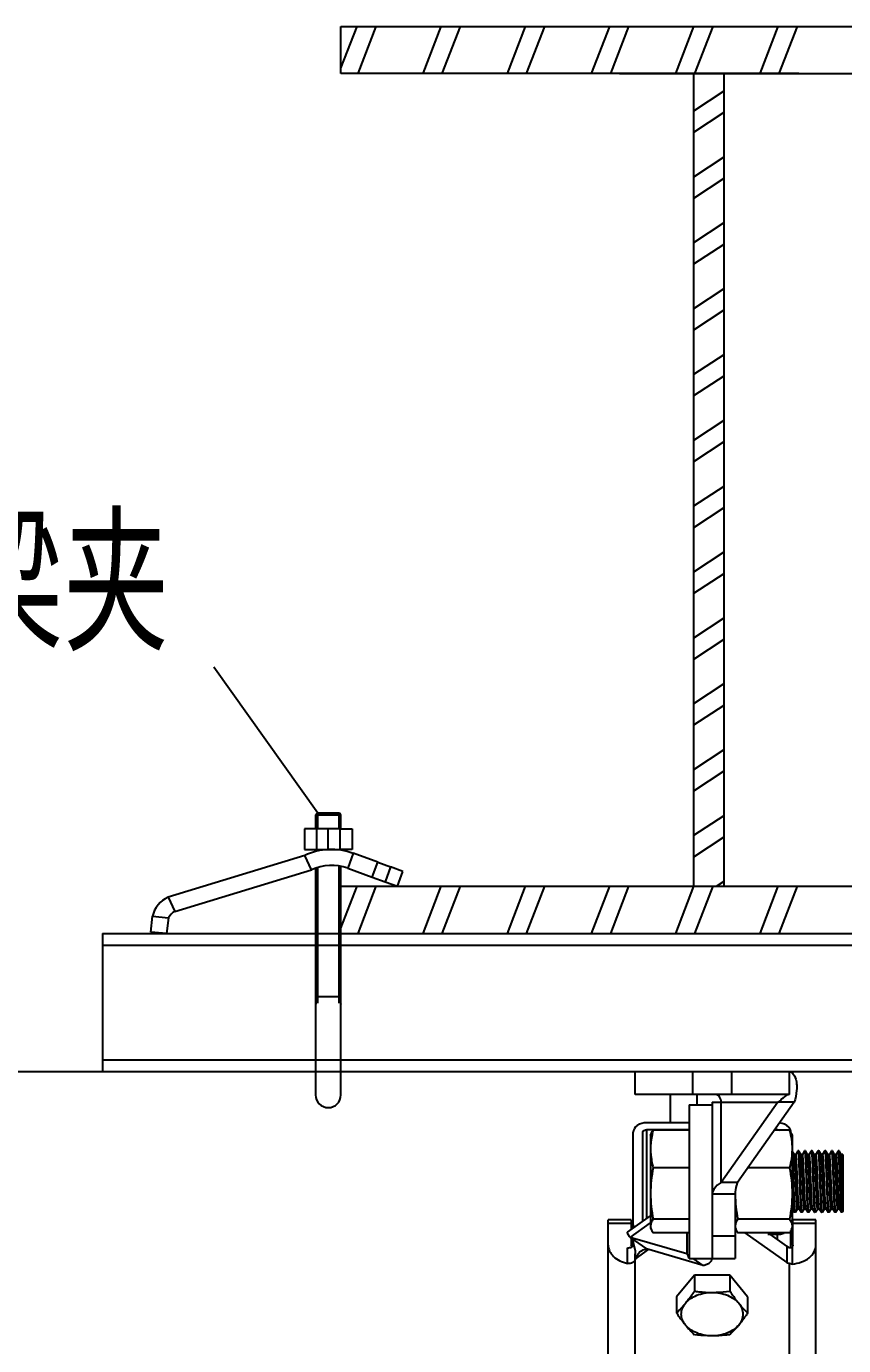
# Model space of a CAD drawing. Extents: x 27938 to 1042331, y -235042 to 1535213.
# Drawn here: x 724962 to 727429, y 732580 to 736566 of the extents above; entities that cross this region are included whole.
import ezdxf

# ---------------------------------------------------------------- set-up
doc = ezdxf.new("R2010")
doc.units = 0
doc.header["$LTSCALE"] = 1000
doc.header["$MEASUREMENT"] = 0
for name, color, linetype in [('bz', 2, 'Continuous'), ('W_DIM', 4, 'Continuous'), ('walraven', 7, 'Continuous')]:
    doc.layers.add(name, color=color, linetype=linetype)
doc.styles.get("Standard").update_dxf_attribs({"font": 'gbenor.shx', "bigfont": 'gbcbig.shx'})
doc.styles.add('wwp100', font='txt.shx', dxfattribs={"width": 0.7, "height": 400, "bigfont": 'hztxt.shx'})
doc.dimstyles.get("Standard").update_dxf_attribs({"dimtxt": 0.18, "dimasz": 0.18, "dimexe": 0.18, "dimexo": 0.0625, "dimgap": 0.09, "dimtad": 0, "dimtih": 1, "dimtoh": 1, "dimdec": 4, "dimzin": 0, "dimdsep": 46, "dimtxsty": 'Standard', "dimcen": 0.09, "dimadec": 0, "dimazin": 0, "dimtfac": 1, "dimtdec": 4, "dimtofl": 0, "dimtmove": 0, "dimatfit": 3, "dimfxl": 1, "dimtolj": 1, "dimtzin": 0, "dimarcsym": 0})

msp = doc.modelspace()

# ---------------------------------------------------------------- linework, layer by layer
for p, q in [((725911.6, 736439.6), (725960.4, 736566.3)), ((725911.6, 736566.3), (728134.7, 736566.3)), ((725911.6, 736423.8), (725911.6, 736566.3)), ((725963.5, 736423.8), (726018.3, 736566.3)), ((726159.9, 736423.8), (726214.7, 736566.3)), ((726217.8, 736423.8), (726272.6, 736566.3)), ((726414.2, 736423.8), (726469, 736566.3)), ((726472.1, 736423.8), (726526.9, 736566.3)), ((726668.5, 736423.8), (726723.3, 736566.3)), ((726726.4, 736423.8), (726781.2, 736566.3)), ((726922.8, 736423.8), (726977.6, 736566.3)), ((726980.7, 736423.8), (727035.5, 736566.3)), ((727177.1, 736423.8), (727231.9, 736566.3)), ((727235, 736423.8), (727289.8, 736566.3)), ((726977.6, 733967.9), (726977.6, 736423.8)), ((727068.8, 733967.9), (727068.8, 736423.8)), ((726977.6, 736311.2), (727068.8, 736371.3)), ((726977.6, 736246.6), (727068.8, 736306.7)), ((726977.6, 736112.1), (727068.8, 736172.3)), ((726977.6, 736047.5), (727068.8, 736107.7)), ((726977.6, 735913.1), (727068.8, 735973.3)), ((726977.6, 735848.5), (727068.8, 735908.7)), ((726977.6, 735714.1), (727068.8, 735774.3)), ((726977.6, 735649.5), (727068.8, 735709.6)), ((726977.6, 735515.1), (727068.8, 735575.2)), ((726977.6, 735450.5), (727068.8, 735510.6)), ((726977.6, 735316), (727068.8, 735376.2)), ((726977.6, 735251.4), (727068.8, 735311.6)), ((726977.6, 735117), (727068.8, 735177.2)), ((726977.6, 735052.4), (727068.8, 735112.6)), ((726977.6, 734918), (727068.8, 734978.2)), ((726977.6, 734853.4), (727068.8, 734913.5)), ((726977.6, 734719), (727068.8, 734779.1)), ((726977.6, 734654.4), (727068.8, 734714.5)), ((726977.6, 734519.9), (727068.8, 734580.1)), ((726977.6, 734455.3), (727068.8, 734515.5)), ((726977.6, 734320.9), (727068.8, 734381.1)), ((726977.6, 734256.3), (727068.8, 734316.5)), ((726977.6, 734121.9), (727068.8, 734182.1)), ((726977.6, 734057.3), (727068.8, 734117.5)), ((725911.6, 733967.9), (728134.7, 733967.9)), ((725911.6, 733841.2), (725960.4, 733967.9)), ((725963.5, 733825.4), (726018.3, 733967.9)), ((726159.9, 733825.4), (726214.7, 733967.9)), ((726217.8, 733825.4), (726272.6, 733967.9)), ((726414.2, 733825.4), (726469, 733967.9)), ((726472.1, 733825.4), (726526.9, 733967.9)), ((726668.5, 733825.4), (726723.3, 733967.9)), ((726726.4, 733825.4), (726781.2, 733967.9)), ((726922.8, 733825.4), (726977.6, 733967.9)), ((726980.7, 733825.4), (727035.5, 733967.9)), ((727045.8, 733967.9), (727068.8, 733983)), ((727177.1, 733825.4), (727231.9, 733967.9)), ((727235, 733825.4), (727289.8, 733967.9))]:
    msp.add_line(p, q)
at = {"linetype": 'Continuous'}
for p, q in [((725191.4, 733825.4), (728873.3, 733825.4)), ((725191.4, 733789.7), (728873.3, 733789.7)), ((725191.4, 733443.6), (728873.3, 733443.6)), ((725191.4, 733407.9), (728873.3, 733407.9)), ((726800.1, 733338.3), (726800.1, 733407.9)), ((726800.1, 733407.9), (727264.7, 733407.9)), ((726974.3, 733338.3), (726974.3, 733407.9)), ((727090.5, 733407.9), (727090.5, 733338.3)), ((727264.7, 733407.9), (727264.7, 733338.3)), ((727264.7, 733338.3), (726800.1, 733338.3)), ((726906.2, 733338.3), (726906.2, 733253.1)), ((726986.7, 733338.3), (726986.7, 733307.8)), ((726962.7, 733307.8), (726962.7, 732843.2)), ((726962.7, 733307.8), (727032.4, 733307.8)), ((727032.4, 733315), (727032.4, 732843.2)), ((727032.4, 733315), (727230.7, 733315)), ((727230.7, 733315), (727059.6, 733073)), ((727059.6, 733073), (727059.6, 733315)), ((727280, 733315), (727108.9, 733073)), ((727280, 733315), (727230.7, 733315)), ((726962.7, 733253.1), (726834.9, 733253.1)), ((726794.2, 732934.5), (726794.2, 733224.4)), ((726823.3, 732955), (726823.3, 733224.4)), ((726834.9, 732963.2), (726834.9, 733232.6)), ((726834.9, 733232.6), (726962.7, 733232.6)), ((726846.5, 733214.9), (726848.4, 733220)), ((726846.5, 733214.9), (726846.5, 732936.1)), ((726962.7, 733231), (726854.4, 733231)), ((727266.1, 733231), (727220.6, 733231)), ((727221.7, 733232.6), (727229.8, 733232.6)), ((727229.8, 733231), (727229.8, 733232.6)), ((727272.1, 733220), (727274, 733214.9)), ((727274, 733214.9), (727274, 732936.1)), ((727279.9, 733157.4), (727274, 733167.8)), ((727291.1, 733168.3), (727284.8, 733157.5)), ((727291.1, 733168.3), (727291.3, 733168.5)), ((727293.8, 733168.5), (727291.3, 733168.5)), ((727294, 733168.3), (727293.8, 733168.5)), ((727300.3, 733157.4), (727294, 733168.3)), ((727311.4, 733168.3), (727305.2, 733157.5)), ((727311.4, 733168.3), (727311.6, 733168.5)), ((727314.1, 733168.5), (727311.6, 733168.5)), ((727314.3, 733168.3), (727314.1, 733168.5)), ((727320.6, 733157.4), (727314.3, 733168.3)), ((727331.7, 733168.3), (727325.5, 733157.5)), ((727331.7, 733168.3), (727331.9, 733168.5)), ((727334.5, 733168.5), (727331.9, 733168.5)), ((727334.7, 733168.3), (727334.5, 733168.5)), ((727340.9, 733157.4), (727334.7, 733168.3)), ((727352.1, 733168.3), (727345.8, 733157.5)), ((727352.1, 733168.3), (727352.3, 733168.5)), ((727354.8, 733168.5), (727352.3, 733168.5)), ((727355, 733168.3), (727354.8, 733168.5)), ((727361.3, 733157.4), (727355, 733168.3)), ((727372.4, 733168.3), (727366.1, 733157.5)), ((727372.4, 733168.3), (727372.6, 733168.5)), ((727375.1, 733168.5), (727372.6, 733168.5)), ((727375.3, 733168.3), (727375.1, 733168.5)), ((727381.6, 733157.4), (727375.3, 733168.3)), ((727392.7, 733168.3), (727386.5, 733157.5)), ((727392.7, 733168.3), (727392.9, 733168.5)), ((727395.5, 733168.5), (727392.9, 733168.5)), ((727395.7, 733168.3), (727395.5, 733168.5)), ((727401.9, 733157.4), (727395.7, 733168.3)), ((727413.1, 733168.3), (727406.8, 733157.5)), ((727413.3, 733168.5), (727413.1, 733168.3)), ((727415.8, 733168.5), (727413.3, 733168.5)), ((727415.8, 733168.5), (727416, 733168.3)), ((727422.2, 733157.4), (727416, 733168.3)), ((727416, 733168.3), (727416.1, 733168.1)), ((727280.1, 733157.2), (727279.9, 733157.4)), ((727284.9, 733157.4), (727279.9, 733157.4)), ((727280.2, 733156.9), (727280.1, 733157.2)), ((727300.4, 733157.2), (727300.3, 733157.4)), ((727305.2, 733157.4), (727300.3, 733157.4)), ((727320.7, 733157.2), (727320.6, 733157.4)), ((727325.6, 733157.4), (727320.6, 733157.4)), ((727341, 733157.2), (727340.9, 733157.4)), ((727345.9, 733157.4), (727340.9, 733157.4)), ((727341.1, 733157), (727341, 733157.2)), ((727361.4, 733157.2), (727361.3, 733157.4)), ((727366.2, 733157.4), (727361.3, 733157.4)), ((727381.7, 733157.2), (727381.6, 733157.4)), ((727386.6, 733157.4), (727381.6, 733157.4)), ((727402, 733157.2), (727401.9, 733157.4)), ((727406.9, 733157.4), (727401.9, 733157.4)), ((727422.4, 733157.2), (727422.2, 733157.4)), ((727427.2, 733157.4), (727422.2, 733157.4)), ((727427.3, 733157.8), (727427.1, 733157.5)), ((727427.3, 733157.4), (727427.2, 733157.4)), ((727427.3, 733157.8), (727427.3, 732984.8)), ((726962.7, 733117.2), (726854.4, 733117.2)), ((727266.1, 733117.2), (727140.1, 733117.2)), ((727108.9, 733073), (727059.6, 733073)), ((727102.1, 733037.4), (727032.4, 733037.4)), ((727102.1, 733037.4), (727102.1, 732843.2)), ((726777.1, 732922.4), (726846.5, 732971.5)), ((727274, 732993.6), (727274.6, 732993.6)), ((727274.5, 732993.8), (727274.6, 732993.6)), ((727274.6, 732993.6), (727280.9, 732982.8)), ((727280.9, 732982.8), (727281.1, 732982.6)), ((727283.7, 732982.6), (727281.1, 732982.6)), ((727283.9, 732982.8), (727283.7, 732982.6)), ((727283.9, 732982.8), (727290.1, 732993.6)), ((727290, 732993.6), (727295, 732993.6)), ((727294.9, 732993.8), (727294.8, 732994)), ((727294.9, 732993.8), (727295, 732993.6)), ((727295, 732993.6), (727301.3, 732982.8)), ((727301.3, 732982.8), (727301.5, 732982.6)), ((727304, 732982.6), (727301.5, 732982.6)), ((727304.2, 732982.8), (727304, 732982.6)), ((727304.2, 732982.8), (727310.4, 732993.6)), ((727310.3, 732993.6), (727315.3, 732993.6)), ((727315.2, 732993.8), (727315.3, 732993.6)), ((727315.3, 732993.6), (727321.6, 732982.8)), ((727321.6, 732982.8), (727321.8, 732982.6)), ((727324.3, 732982.6), (727321.8, 732982.6)), ((727324.5, 732982.8), (727324.3, 732982.6)), ((727324.5, 732982.8), (727330.7, 732993.6)), ((727330.7, 732993.6), (727335.6, 732993.6)), ((727335.5, 732993.8), (727335.6, 732993.6)), ((727335.6, 732993.6), (727341.9, 732982.8)), ((727341.9, 732982.8), (727342.1, 732982.6)), ((727344.6, 732982.6), (727342.1, 732982.6)), ((727344.8, 732982.8), (727344.6, 732982.6)), ((727344.8, 732982.8), (727351.1, 732993.6)), ((727351, 732993.6), (727356, 732993.6)), ((727355.8, 732993.8), (727356, 732993.6)), ((727356, 732993.6), (727362.2, 732982.8)), ((727362.2, 732982.8), (727362.4, 732982.6)), ((727365, 732982.6), (727362.4, 732982.6)), ((727365.2, 732982.8), (727365, 732982.6)), ((727365.2, 732982.8), (727371.4, 732993.6)), ((727371.3, 732993.6), (727376.3, 732993.6)), ((727376.2, 732993.8), (727376.3, 732993.6)), ((727376.3, 732993.6), (727382.6, 732982.8)), ((727382.6, 732982.8), (727382.8, 732982.6)), ((727385.3, 732982.6), (727382.8, 732982.6)), ((727385.5, 732982.8), (727385.3, 732982.6)), ((727385.5, 732982.8), (727391.7, 732993.6)), ((727391.6, 732993.6), (727396.6, 732993.6)), ((727396.5, 732993.8), (727395.9, 732996.3)), ((727396.5, 732993.8), (727396.6, 732993.6)), ((727396.6, 732993.6), (727402.9, 732982.8)), ((727402.9, 732982.8), (727403.1, 732982.6)), ((727405.6, 732982.6), (727403.1, 732982.6)), ((727405.8, 732982.8), (727405.6, 732982.6)), ((727405.8, 732982.8), (727412, 732993.6)), ((727412, 732993.6), (727416.9, 732993.6)), ((727416.8, 732993.8), (727416.9, 732993.6)), ((727416.9, 732993.6), (727423.2, 732982.8)), ((727426, 732982.6), (727423.4, 732982.6)), ((727426, 732982.6), (727426.1, 732982.8)), ((727426.1, 732982.8), (727427.3, 732984.8)), ((726718.7, 732390.7), (726718.7, 732959.4)), ((726788.4, 732959.4), (726718.7, 732959.4)), ((726788.4, 732949.2), (726718.7, 732949.2)), ((726784.8, 732906.9), (726846.5, 732950.6)), ((726788.4, 732959.4), (726788.4, 732930.4)), ((726846.5, 732936.1), (726848.4, 732931)), ((726962.7, 732961.7), (726854.4, 732961.7)), ((727102.1, 732936.1), (727103.9, 732931)), ((727266.1, 732961.7), (727109.9, 732961.7)), ((727270.5, 732876.7), (727270.5, 732927.4)), ((727272.1, 732931), (727274, 732936.1)), ((727276.3, 732883.5), (727276.3, 732959.4)), ((727346, 732959.4), (727276.3, 732959.4)), ((727346, 732949.2), (727276.3, 732949.2)), ((727346, 732390.7), (727346, 732959.4)), ((726784.8, 732906.9), (726834, 732872.1)), ((726955.9, 732856.8), (726784.8, 732906.9)), ((726788.4, 732904.3), (726788.4, 732883.5)), ((726794.2, 732880.9), (726794.2, 732891.2)), ((726794.3, 732891), (726797.5, 732879.5)), ((726962.7, 732920.1), (726854.4, 732920.1)), ((726955.9, 732920.1), (726955.9, 732856.8)), ((727032.4, 732911.2), (727102.1, 732911.2)), ((727266.1, 732920.1), (727109.9, 732920.1)), ((727131.6, 732920.1), (727257.9, 732830.8)), ((727200.8, 732916.3), (727229.8, 732916.3)), ((727257.9, 732880.1), (727201.3, 732920.1)), ((727229.8, 732899.9), (727229.8, 732916.3)), ((726776.9, 732828.4), (726776.9, 732875.3)), ((726800, 732841.2), (726840.8, 732870.1)), ((726800, 732333.2), (726800, 732856.9)), ((727005.1, 732822), (726834, 732872.1)), ((727257.9, 732880.1), (727257.9, 732830.8)), ((727274.3, 732878.9), (727274.3, 732826.4)), ((726962.7, 732843.2), (727102.1, 732843.2)), ((727005.1, 732822), (726975.1, 732843.2)), ((727264.7, 732827.5), (727264.7, 732333.2)), ((726978.7, 732793.1), (726925, 732727.4)), ((726978.7, 732793.1), (726978.7, 732744.3)), ((727086, 732793.1), (726978.7, 732793.1)), ((727086, 732793.1), (727086, 732744.3)), ((727139.6, 732727.4), (727086, 732793.1)), ((726925, 732727.4), (726925, 732678.6)), ((727139.6, 732727.4), (727139.6, 732678.6))]:
    msp.add_line(p, q, dxfattribs=at)
at = {"color": 7}
for p, q in [((725191.4, 733825.4), (725191.4, 733407.9)), ((725911.6, 733825.4), (728134.7, 733825.4))]:
    msp.add_line(p, q, dxfattribs=at)
at = {"linetype": 'Continuous'}
for points in [[(726789, 732903.9), (726790.8, 732900.3), (726794.3, 732891)], [(726797.5, 732879.5), (726799.6, 732866.4), (726800, 732856.9)]]:
    msp.add_lwpolyline(points, dxfattribs=at)
for centre, radius, start, end in [((727248.3, 733223.9), 22.2, 17.8947, 22.1691), ((726871.6, 732971.8), 108.4, 215.5714, 216.7651), ((726778.8, 732901.1), 25.6, 292.244, 297.8329), ((726779.5, 732899.8), 24, 297.8753, 299.7704), ((726692.4, 732919.5), 334.9, 313.9914, 320.7735), ((727211.3, 732853.8), 334.9, 219.2265, 226.0086)]:
    msp.add_arc(centre, radius, start, end, dxfattribs=at)
for points, knots in [([(727264.7, 733407.9), (727276.2, 733407.9), (727286, 733386.6), (727288.1, 733366.2), (727287.8, 733343.7), (727283.9, 733326.5), (727280, 733315)], [0, 0, 0, 0, 0.34128, 0.481725, 0.640517, 1, 1, 1, 1]), ([(727059.6, 733315), (727059.6, 733320.7), (727057.4, 733331.3), (727047.6, 733338.3), (727043.2, 733338.3)], [0, 0, 0, 0, 0.55976, 1, 1, 1, 1]), ([(727245.6, 733326.9), (727244.5, 733326), (727239.6, 733321.9), (727234.7, 733317.9), (727230.7, 733315)], [0, 0, 0, 0, 0.226541, 1, 1, 1, 1]), ([(727264.7, 733338.3), (727261.7, 733338.3), (727254.5, 733334.8), (727249, 733329.8), (727245.6, 733326.9)], [0, 0, 0, 0, 0.400704, 1, 1, 1, 1]), ([(726834.9, 733253.1), (726824.9, 733253.1), (726806.3, 733249.3), (726794.2, 733232.2), (726794.2, 733224.4)], [0, 0, 0, 0, 0.559767, 1, 1, 1, 1]), ([(727268.9, 733232.3), (727267.8, 733235), (727260.3, 733246.4), (727246.2, 733251.7), (727235.9, 733252.8)], [0, 0, 0, 0, 0.221061, 1, 1, 1, 1]), ([(726854.4, 733231), (726853.2, 733226.3), (726848.8, 733207.7), (726846.5, 733188.4), (726846.5, 733174.1)], [0, 0, 0, 0, 0.252048, 1, 1, 1, 1]), ([(726848.3, 733219.9), (726848.7, 733220.8), (726850.3, 733224.7), (726852.5, 733228.4), (726854.4, 733231)], [0, 0, 0, 0, 0.238306, 1, 1, 1, 1]), ([(727272.2, 733219.9), (727271.8, 733220.8), (727270.2, 733224.7), (727268, 733228.4), (727266.1, 733231)], [0, 0, 0, 0, 0.238306, 1, 1, 1, 1]), ([(727266.1, 733231), (727268.5, 733221.7), (727272.5, 733202.8), (727274, 733183.6), (727274, 733174.1)], [0, 0, 0, 0, 0.502209, 1, 1, 1, 1]), ([(727270.5, 733224.4), (727270.5, 733225.4), (727270.3, 733227.6), (727269.8, 733229.7), (727269.5, 733230.8)], [0, 0, 0, 0, 0.496614, 1, 1, 1, 1]), ([(726846.5, 733174.1), (726846.5, 733169.3), (726847.2, 733150.1), (726850.8, 733131.1), (726854.4, 733117.2)], [0, 0, 0, 0, 0.248826, 1, 1, 1, 1]), ([(727274, 733174.1), (727274, 733164.5), (727272.5, 733145.3), (727268.5, 733126.5), (727266.1, 733117.2)], [0, 0, 0, 0, 0.497791, 1, 1, 1, 1]), ([(727281.1, 733009.8), (727280.4, 733024.5), (727279.5, 733047.8), (727278.4, 733079.4), (727277.6, 733103.9), (727276.7, 733126.2), (727275.9, 733144.8), (727275.2, 733157.1), (727274.5, 733164.1), (727274.2, 733166.5), (727274, 733167.4)], [0, 0, 0, 0, 0.280313, 0.441626, 0.601058, 0.746568, 0.867171, 0.953784, 0.982215, 1, 1, 1, 1]), ([(727291.3, 733168.5), (727291.4, 733168.5), (727291.6, 733168), (727291.8, 733167.3), (727292, 733166), (727292.4, 733163.4), (727292.8, 733158.9), (727293.2, 733152.2), (727293.7, 733143.9), (727294.2, 733134.1), (727294.6, 733123), (727295.3, 733106.3), (727296.1, 733084.4), (727297, 733057.9), (727297.9, 733033), (727298.6, 733017.1), (727298.9, 733009.8)], [0, 0, 0, 0, 0.00218, 0.007156, 0.015174, 0.026244, 0.057342, 0.099842, 0.152844, 0.215209, 0.285592, 0.362474, 0.528996, 0.700446, 0.862075, 1, 1, 1, 1]), ([(727301.4, 733009.8), (727301.1, 733016.9), (727300.4, 733032.3), (727299.6, 733056.5), (727298.7, 733082.3), (727297.8, 733107.6), (727297, 733127.3), (727296.4, 733141.3), (727295.9, 733149.9), (727295.5, 733156.9), (727295.1, 733162.3), (727294.6, 733165.9), (727294.3, 733167.8), (727294, 733168.3)], [0, 0, 0, 0, 0.134252, 0.291372, 0.458537, 0.622096, 0.768683, 0.831794, 0.886343, 0.931217, 0.965509, 0.98855, 1, 1, 1, 1]), ([(727311.6, 733168.5), (727311.7, 733168.5), (727312, 733168), (727312.1, 733167.3), (727312.4, 733166), (727312.7, 733163.4), (727313.1, 733158.9), (727313.6, 733152.2), (727314, 733143.9), (727314.5, 733134.1), (727315, 733123), (727315.6, 733106.3), (727316.4, 733084.4), (727317.3, 733057.9), (727318.2, 733033), (727318.9, 733017.1), (727319.2, 733009.8)], [0, 0, 0, 0, 0.002174, 0.007143, 0.015154, 0.026218, 0.057307, 0.099799, 0.152794, 0.215155, 0.285537, 0.362422, 0.52895, 0.70041, 0.86206, 1, 1, 1, 1]), ([(727321.8, 733009.8), (727321.4, 733016.9), (727320.8, 733032.3), (727319.9, 733056.5), (727319, 733082.3), (727318.1, 733107.6), (727317.3, 733127.3), (727316.7, 733141.3), (727316.3, 733149.9), (727315.8, 733156.9), (727315.4, 733162.3), (727314.9, 733165.9), (727314.6, 733167.8), (727314.3, 733168.3)], [0, 0, 0, 0, 0.134248, 0.291362, 0.458527, 0.622086, 0.768676, 0.831791, 0.886342, 0.931217, 0.965509, 0.988549, 1, 1, 1, 1]), ([(727331.9, 733168.5), (727332.1, 733168.5), (727332.3, 733168), (727332.5, 733167.3), (727332.7, 733166), (727333, 733163.4), (727333.4, 733158.9), (727333.9, 733152.2), (727334.4, 733143.9), (727334.8, 733134.1), (727335.3, 733123), (727335.9, 733106.3), (727336.7, 733084.4), (727337.6, 733057.9), (727338.5, 733033), (727339.2, 733017.1), (727339.6, 733009.8)], [0, 0, 0, 0, 0.002175, 0.007145, 0.015158, 0.026223, 0.057313, 0.099807, 0.152805, 0.215171, 0.285555, 0.36244, 0.528965, 0.700426, 0.862068, 1, 1, 1, 1]), ([(727342.1, 733009.8), (727341.8, 733016.9), (727341.1, 733032.3), (727340.2, 733056.5), (727339.3, 733082.3), (727338.4, 733107.6), (727337.7, 733127.3), (727337, 733141.3), (727336.6, 733149.9), (727336.1, 733156.9), (727335.7, 733162.3), (727335.2, 733165.9), (727335, 733167.8), (727334.7, 733168.3)], [0, 0, 0, 0, 0.134249, 0.291369, 0.458531, 0.622086, 0.768675, 0.831789, 0.886339, 0.931214, 0.965507, 0.988549, 1, 1, 1, 1]), ([(727352.3, 733168.5), (727352.4, 733168.5), (727352.6, 733168), (727352.8, 733167.3), (727353, 733166), (727353.4, 733163.4), (727353.8, 733158.9), (727354.2, 733152.2), (727354.7, 733143.9), (727355.2, 733134.1), (727355.6, 733123), (727356.3, 733106.3), (727357, 733084.4), (727358, 733057.9), (727358.9, 733033), (727359.5, 733017.1), (727359.9, 733009.8)], [0, 0, 0, 0, 0.002179, 0.007154, 0.015171, 0.02624, 0.057337, 0.099835, 0.152836, 0.215199, 0.285581, 0.362463, 0.528986, 0.700438, 0.862072, 1, 1, 1, 1]), ([(727362.4, 733009.8), (727362.1, 733016.9), (727361.4, 733032.3), (727360.5, 733056.5), (727359.7, 733082.3), (727358.8, 733107.6), (727358, 733127.3), (727357.4, 733141.3), (727356.9, 733149.9), (727356.4, 733156.9), (727356, 733162.3), (727355.5, 733165.9), (727355.3, 733167.8), (727355, 733168.3)], [0, 0, 0, 0, 0.134251, 0.29137, 0.458536, 0.622096, 0.768683, 0.831794, 0.886344, 0.931218, 0.96551, 0.98855, 1, 1, 1, 1]), ([(727372.6, 733168.5), (727372.7, 733168.5), (727372.9, 733168), (727373.1, 733167.3), (727373.4, 733166), (727373.7, 733163.4), (727374.1, 733158.9), (727374.6, 733152.2), (727375, 733143.9), (727375.5, 733134.1), (727376, 733123), (727376.6, 733106.3), (727377.4, 733084.4), (727378.3, 733057.9), (727379.2, 733033), (727379.9, 733017.1), (727380.2, 733009.8)], [0, 0, 0, 0, 0.002173, 0.00714, 0.01515, 0.026213, 0.0573, 0.09979, 0.152784, 0.215145, 0.285528, 0.362414, 0.528942, 0.700406, 0.862059, 1, 1, 1, 1]), ([(727382.8, 733009.8), (727382.4, 733016.9), (727381.8, 733032.3), (727380.9, 733056.5), (727380, 733082.3), (727379.1, 733107.6), (727378.3, 733127.3), (727377.7, 733141.3), (727377.2, 733149.9), (727376.8, 733156.9), (727376.4, 733162.3), (727375.9, 733165.9), (727375.6, 733167.8), (727375.3, 733168.3)], [0, 0, 0, 0, 0.134247, 0.291362, 0.458526, 0.622082, 0.768672, 0.831787, 0.88634, 0.931215, 0.965508, 0.988549, 1, 1, 1, 1]), ([(727392.9, 733168.5), (727393, 733168.5), (727393.3, 733168), (727393.4, 733167.3), (727393.7, 733166), (727394, 733163.4), (727394.4, 733158.9), (727394.9, 733152.2), (727395.3, 733143.9), (727395.8, 733134.1), (727396.3, 733123), (727396.9, 733106.3), (727397.7, 733084.4), (727398.6, 733057.9), (727399.5, 733033), (727400.2, 733017.1), (727400.6, 733009.8)], [0, 0, 0, 0, 0.002177, 0.007149, 0.015163, 0.02623, 0.057323, 0.099818, 0.152818, 0.215183, 0.285568, 0.362452, 0.528976, 0.700434, 0.862071, 1, 1, 1, 1]), ([(727403.1, 733009.8), (727402.7, 733016.9), (727402.1, 733032.3), (727401.2, 733056.5), (727400.3, 733082.3), (727399.4, 733107.6), (727398.7, 733127.3), (727398, 733141.3), (727397.6, 733149.9), (727397.1, 733156.9), (727396.7, 733162.3), (727396.2, 733165.9), (727396, 733167.8), (727395.7, 733168.3)], [0, 0, 0, 0, 0.134252, 0.291372, 0.458534, 0.62209, 0.768678, 0.831791, 0.88634, 0.931215, 0.965508, 0.988549, 1, 1, 1, 1]), ([(727423.2, 732982.8), (727423.1, 732983.1), (727422.8, 732984), (727422.5, 732985.8), (727422.3, 732988.5), (727421.8, 732993.6), (727421.3, 733001.8), (727420.7, 733013.6), (727420.1, 733027.7), (727419.5, 733043.6), (727418.9, 733060.7), (727418.2, 733078.3), (727417.6, 733095.8), (727417, 733112.6), (727416.4, 733127.9), (727415.8, 733141.4), (727415.3, 733151.2), (727414.8, 733157.6), (727414.5, 733161.4), (727414.2, 733164.3), (727413.9, 733166.5), (727413.7, 733167.7), (727413.4, 733168.5), (727413.3, 733168.5)], [0, 0, 0, 0, 0.005461, 0.015369, 0.029712, 0.048378, 0.097984, 0.162392, 0.239234, 0.32568, 0.418537, 0.514379, 0.609666, 0.700878, 0.784648, 0.857887, 0.917894, 0.942228, 0.962473, 0.978452, 0.990029, 0.997146, 1, 1, 1, 1]), ([(727416.1, 733168.1), (727416.2, 733167.8), (727416.4, 733166.7), (727416.9, 733163.5), (727417.4, 733157.5), (727418, 733148.2), (727418.6, 733136.2), (727419.2, 733122.1), (727419.8, 733106.2), (727420.4, 733089.2), (727421, 733071.7), (727421.6, 733054.3), (727422.2, 733037.7), (727422.8, 733022.5), (727423.4, 733009.3), (727423.9, 732999.6), (727424.4, 732993.3), (727424.7, 732989.5), (727425, 732986.7), (727425.3, 732984.5), (727425.5, 732983.4), (727425.8, 732982.6), (727426, 732982.6)], [0, 0, 0, 0, 0.006475, 0.017345, 0.052019, 0.102898, 0.168161, 0.245445, 0.331943, 0.424513, 0.519786, 0.6143, 0.704615, 0.787448, 0.85979, 0.919015, 0.943021, 0.962988, 0.978745, 0.990161, 0.99718, 1, 1, 1, 1]), ([(727274, 733130.9), (727274.4, 733121.1), (727275.9, 733080.7), (727277.1, 733040.3), (727278.6, 733009.8)], [0, 0, 0, 0, 0.243471, 1, 1, 1, 1]), ([(727290, 732993.6), (727289.8, 732993.6), (727289.6, 732994.3), (727289.3, 732995.3), (727289, 732997.2), (727288.7, 732999.6), (727288.4, 733002.8), (727288, 733008.3), (727287.5, 733016.7), (727286.9, 733028.2), (727286.3, 733041.3), (727285.7, 733055.7), (727285.1, 733070.8), (727284.5, 733086.1), (727283.9, 733101), (727283.3, 733115), (727282.7, 733127.6), (727282.1, 733138.3), (727281.6, 733146.8), (727280.9, 733152.7), (727280.6, 733155.8), (727280.2, 733156.9)], [0, 0, 0, 0, 0.002911, 0.009851, 0.021077, 0.036552, 0.056152, 0.079719, 0.137881, 0.208992, 0.29053, 0.379595, 0.473019, 0.567477, 0.659607, 0.74613, 0.82397, 0.89036, 0.94295, 0.979899, 1, 1, 1, 1]), ([(727294.8, 732994), (727294.4, 732995), (727294, 732998), (727293.4, 733003.8), (727292.8, 733012.1), (727292.2, 733022.8), (727291.6, 733035.3), (727291, 733049.3), (727290.4, 733064.3), (727289.8, 733079.6), (727289.2, 733094.8), (727288.6, 733109.3), (727288, 733122.6), (727287.4, 733134.2), (727286.9, 733142.6), (727286.5, 733148.1), (727286.2, 733151.4), (727285.9, 733153.9), (727285.6, 733155.8), (727285.4, 733156.8), (727285.1, 733157.4), (727284.9, 733157.4)], [0, 0, 0, 0, 0.018814, 0.054691, 0.106467, 0.172314, 0.249877, 0.336373, 0.428694, 0.52352, 0.617441, 0.707082, 0.789219, 0.860904, 0.919566, 0.943342, 0.96312, 0.978736, 0.990065, 0.997067, 1, 1, 1, 1]), ([(727310.3, 732993.6), (727310.2, 732993.6), (727309.9, 732994.3), (727309.7, 732995.3), (727309.3, 732997.3), (727309.1, 732999.8), (727308.7, 733003.1), (727308.3, 733008.8), (727307.8, 733017.4), (727307.2, 733029.1), (727306.6, 733042.7), (727306, 733057.4), (727305.4, 733072.7), (727304.7, 733088.2), (727304.1, 733103.2), (727303.5, 733117.2), (727302.9, 733129.7), (727302.3, 733140.2), (727301.7, 733148.3), (727301.2, 733153.4), (727300.8, 733156.1), (727300.5, 733156.9), (727300.4, 733157.2)], [0, 0, 0, 0, 0.002979, 0.01011, 0.021658, 0.037569, 0.057721, 0.081935, 0.141647, 0.214533, 0.297928, 0.388772, 0.483731, 0.57932, 0.672029, 0.758454, 0.835426, 0.900125, 0.95019, 0.983823, 0.99411, 1, 1, 1, 1]), ([(727315.2, 732993.8), (727315, 732994.1), (727314.8, 732995), (727314.3, 732997.6), (727313.8, 733002.8), (727313.2, 733010.9), (727312.7, 733021.3), (727312, 733033.8), (727311.4, 733047.8), (727310.8, 733062.8), (727310.2, 733078.3), (727309.6, 733093.7), (727309, 733108.4), (727308.4, 733121.9), (727307.8, 733133.7), (727307.3, 733142.3), (727306.8, 733147.9), (727306.5, 733151.2), (727306.2, 733153.8), (727305.9, 733155.7), (727305.7, 733156.7), (727305.4, 733157.4), (727305.2, 733157.4)], [0, 0, 0, 0, 0.005873, 0.016149, 0.049758, 0.099805, 0.164491, 0.241456, 0.327881, 0.420594, 0.516191, 0.611162, 0.702019, 0.785427, 0.858327, 0.918049, 0.942268, 0.962424, 0.978339, 0.989888, 0.997021, 1, 1, 1, 1]), ([(727330.7, 732993.6), (727330.5, 732993.6), (727330.2, 732994.3), (727330, 732995.3), (727329.7, 732997.3), (727329.4, 732999.8), (727329.1, 733003.1), (727328.6, 733008.8), (727328.1, 733017.4), (727327.5, 733029.1), (727326.9, 733042.7), (727326.3, 733057.4), (727325.7, 733072.7), (727325.1, 733088.2), (727324.5, 733103.2), (727323.9, 733117.2), (727323.2, 733129.7), (727322.7, 733140.2), (727322.1, 733148.3), (727321.6, 733153.4), (727321.1, 733156.1), (727320.9, 733156.9), (727320.7, 733157.2)], [0, 0, 0, 0, 0.002978, 0.01011, 0.021657, 0.037569, 0.057721, 0.081935, 0.141646, 0.214533, 0.297927, 0.388772, 0.483732, 0.579321, 0.67203, 0.758455, 0.835427, 0.900125, 0.95019, 0.983823, 0.994113, 1, 1, 1, 1]), ([(727335.5, 732993.8), (727335.4, 732994.1), (727335.1, 732995), (727334.7, 732997.6), (727334.2, 733002.8), (727333.6, 733010.9), (727333, 733021.3), (727332.4, 733033.8), (727331.8, 733047.8), (727331.2, 733062.8), (727330.5, 733078.3), (727329.9, 733093.7), (727329.3, 733108.4), (727328.7, 733121.9), (727328.1, 733133.7), (727327.6, 733142.3), (727327.2, 733147.9), (727326.8, 733151.2), (727326.6, 733153.8), (727326.2, 733155.7), (727326, 733156.7), (727325.7, 733157.4), (727325.6, 733157.4)], [0, 0, 0, 0, 0.005876, 0.016149, 0.049759, 0.099805, 0.164492, 0.241457, 0.327882, 0.420595, 0.516191, 0.611162, 0.702019, 0.785427, 0.858326, 0.918049, 0.942268, 0.962424, 0.978338, 0.989888, 0.99702, 1, 1, 1, 1]), ([(727351, 732993.6), (727350.8, 732993.6), (727350.5, 732994.3), (727350.3, 732995.3), (727350, 732997.2), (727349.7, 732999.7), (727349.4, 733003), (727349, 733008.5), (727348.5, 733017), (727347.9, 733028.6), (727347.3, 733041.9), (727346.7, 733056.4), (727346.1, 733071.7), (727345.4, 733087), (727344.8, 733102), (727344.2, 733116), (727343.6, 733128.5), (727343, 733139.1), (727342.5, 733147.5), (727341.9, 733153.1), (727341.5, 733156.1), (727341.1, 733157)], [0, 0, 0, 0, 0.00294, 0.009963, 0.021326, 0.036989, 0.056826, 0.080671, 0.139499, 0.211374, 0.29371, 0.383542, 0.477628, 0.572576, 0.664959, 0.751445, 0.828916, 0.894583, 0.946089, 0.981611, 1, 1, 1, 1]), ([(727355.7, 732994.2), (727355.3, 732995.3), (727354.9, 732998.5), (727354.3, 733004.4), (727353.8, 733013), (727353.2, 733023.7), (727352.6, 733036.3), (727352, 733050.3), (727351.4, 733065.2), (727350.8, 733080.4), (727350.2, 733095.5), (727349.6, 733109.9), (727349, 733123), (727348.4, 733134.5), (727347.9, 733142.8), (727347.5, 733148.2), (727347.2, 733151.4), (727346.9, 733153.9), (727346.6, 733155.8), (727346.3, 733156.8), (727346.1, 733157.4), (727345.9, 733157.4)], [0, 0, 0, 0, 0.020522, 0.05782, 0.110674, 0.177241, 0.25517, 0.341702, 0.433769, 0.528107, 0.621369, 0.710247, 0.791589, 0.862513, 0.920514, 0.944012, 0.963555, 0.978984, 0.990176, 0.997096, 1, 1, 1, 1]), ([(727371.3, 732993.6), (727371.1, 732993.6), (727370.9, 732994.3), (727370.6, 732995.3), (727370.3, 732997.3), (727370, 732999.8), (727369.7, 733003.1), (727369.3, 733008.8), (727368.8, 733017.4), (727368.2, 733029.1), (727367.6, 733042.7), (727366.9, 733057.4), (727366.3, 733072.7), (727365.7, 733088.2), (727365.1, 733103.2), (727364.5, 733117.2), (727363.9, 733129.7), (727363.3, 733140.2), (727362.7, 733148.3), (727362.2, 733153.4), (727361.7, 733156.1), (727361.5, 733156.9), (727361.4, 733157.2)], [0, 0, 0, 0, 0.002979, 0.01011, 0.021658, 0.037569, 0.057721, 0.081935, 0.141647, 0.214533, 0.297928, 0.388772, 0.483732, 0.57932, 0.672029, 0.758455, 0.835426, 0.900125, 0.95019, 0.983823, 0.994111, 1, 1, 1, 1]), ([(727376.2, 732993.8), (727376, 732994.1), (727375.8, 732995), (727375.3, 732997.6), (727374.8, 733002.8), (727374.2, 733010.9), (727373.6, 733021.3), (727373, 733033.8), (727372.4, 733047.8), (727371.8, 733062.8), (727371.2, 733078.3), (727370.6, 733093.7), (727370, 733108.4), (727369.4, 733121.9), (727368.8, 733133.7), (727368.2, 733142.3), (727367.8, 733147.9), (727367.5, 733151.2), (727367.2, 733153.8), (727366.9, 733155.7), (727366.7, 733156.7), (727366.4, 733157.4), (727366.2, 733157.4)], [0, 0, 0, 0, 0.005874, 0.016149, 0.049759, 0.099805, 0.164491, 0.241457, 0.327881, 0.420594, 0.516191, 0.611162, 0.702019, 0.785427, 0.858327, 0.918049, 0.942268, 0.962424, 0.978338, 0.989888, 0.997021, 1, 1, 1, 1]), ([(727390.8, 732996.3), (727390.2, 733000.3), (727389.5, 733011.1), (727388.4, 733030.5), (727387.3, 733055.5), (727386.3, 733082.9), (727385.4, 733105.8), (727384.6, 733122.8), (727384, 733133.6), (727383.5, 733142.6), (727382.9, 733149.5), (727382.5, 733153.9), (727382, 733156.2), (727381.8, 733157), (727381.7, 733157.2)], [0, 0, 0, 0, 0.074943, 0.200842, 0.362373, 0.539776, 0.711331, 0.788253, 0.85604, 0.912609, 0.95623, 0.985597, 0.994677, 1, 1, 1, 1]), ([(727395.9, 732996.3), (727395.2, 733000.4), (727394.5, 733011.6), (727393.4, 733031.7), (727392.3, 733057.5), (727391.4, 733081), (727390.7, 733100.1), (727390.1, 733113.6), (727389.5, 733125.8), (727388.9, 733136.4), (727388.4, 733145), (727387.9, 733150.8), (727387.5, 733154.2), (727387.2, 733155.9), (727387, 733156.8), (727386.7, 733157.4), (727386.6, 733157.4)], [0, 0, 0, 0, 0.077318, 0.207666, 0.3744, 0.556123, 0.645307, 0.729501, 0.805982, 0.872279, 0.926255, 0.966184, 0.980475, 0.990844, 0.997262, 1, 1, 1, 1]), ([(727412, 732993.6), (727411.8, 732993.6), (727411.5, 732994.3), (727411.3, 732995.3), (727411, 732997.3), (727410.7, 732999.8), (727410.4, 733003.1), (727409.9, 733008.8), (727409.4, 733017.4), (727408.8, 733029.1), (727408.2, 733042.7), (727407.6, 733057.4), (727407, 733072.7), (727406.4, 733088.2), (727405.8, 733103.2), (727405.2, 733117.2), (727404.6, 733129.7), (727404, 733140.2), (727403.4, 733148.3), (727402.9, 733153.4), (727402.4, 733156.1), (727402.2, 733156.9), (727402, 733157.2)], [0, 0, 0, 0, 0.002979, 0.01011, 0.021658, 0.037569, 0.057721, 0.081935, 0.141647, 0.214533, 0.297928, 0.388772, 0.483731, 0.57932, 0.672029, 0.758454, 0.835426, 0.900125, 0.95019, 0.983823, 0.99411, 1, 1, 1, 1]), ([(727416.8, 732993.8), (727416.7, 732994.1), (727416.4, 732995), (727416, 732997.6), (727415.5, 733002.8), (727414.9, 733010.9), (727414.3, 733021.3), (727413.7, 733033.8), (727413.1, 733047.8), (727412.5, 733062.8), (727411.9, 733078.3), (727411.2, 733093.7), (727410.6, 733108.4), (727410, 733121.9), (727409.4, 733133.7), (727408.9, 733142.3), (727408.5, 733147.9), (727408.2, 733151.2), (727407.9, 733153.8), (727407.6, 733155.7), (727407.3, 733156.7), (727407, 733157.4), (727406.9, 733157.4)], [0, 0, 0, 0, 0.005876, 0.016149, 0.049759, 0.099805, 0.164492, 0.241457, 0.327882, 0.420595, 0.516192, 0.611162, 0.702019, 0.785427, 0.858326, 0.918049, 0.942268, 0.962424, 0.978338, 0.989888, 0.99702, 1, 1, 1, 1]), ([(727427.3, 733073.1), (727426.9, 733083.4), (727426.3, 733098.3), (727425.5, 733117.5), (727424.9, 733129.9), (727424.3, 733140.3), (727423.7, 733148.3), (727423.2, 733153.4), (727422.7, 733156.1), (727422.5, 733156.9), (727422.4, 733157.2)], [0, 0, 0, 0, 0.365048, 0.532447, 0.681469, 0.806694, 0.90358, 0.968671, 0.988591, 1, 1, 1, 1]), ([(727059.6, 733073), (727055.6, 733070.3), (727043.7, 733061.5), (727032.4, 733047.7), (727032.4, 733037.4)], [0, 0, 0, 0, 0.32007, 1, 1, 1, 1]), ([(727108.9, 733073), (727107.8, 733070.1), (727104, 733058.6), (727102.1, 733046.4), (727102.1, 733037.4)], [0, 0, 0, 0, 0.257441, 1, 1, 1, 1]), ([(727278.6, 733009.8), (727278.8, 733006.2), (727279.1, 732999.9), (727279.6, 732992.5), (727280, 732987.9), (727280.3, 732985.5), (727280.6, 732983.9), (727280.8, 732983), (727280.9, 732982.8)], [0, 0, 0, 0, 0.396699, 0.701381, 0.816026, 0.904317, 0.965635, 1, 1, 1, 1]), ([(727283.7, 732982.6), (727283.5, 732982.6), (727283.2, 732983.4), (727283, 732984.6), (727282.7, 732986.9), (727282.4, 732989.9), (727282, 732993.8), (727281.6, 733000.5), (727281.3, 733006), (727281.1, 733009.8)], [0, 0, 0, 0, 0.020032, 0.070193, 0.151802, 0.264388, 0.406949, 0.578205, 1, 1, 1, 1]), ([(727298.9, 733009.8), (727299.1, 733006.2), (727299.4, 732999.9), (727299.9, 732992.5), (727300.3, 732987.9), (727300.6, 732985.5), (727300.9, 732983.9), (727301.1, 732983), (727301.3, 732982.8)], [0, 0, 0, 0, 0.396703, 0.701378, 0.816024, 0.904313, 0.965634, 1, 1, 1, 1]), ([(727304, 732982.6), (727303.8, 732982.6), (727303.5, 732983.4), (727303.3, 732984.6), (727303, 732986.9), (727302.7, 732989.9), (727302.4, 732993.8), (727301.9, 733000.5), (727301.6, 733006), (727301.4, 733009.8)], [0, 0, 0, 0, 0.019992, 0.070121, 0.15171, 0.264292, 0.406859, 0.578131, 1, 1, 1, 1]), ([(727319.2, 733009.8), (727319.4, 733006.2), (727319.8, 732999.9), (727320.2, 732992.5), (727320.7, 732987.9), (727320.9, 732985.5), (727321.2, 732983.9), (727321.4, 732983), (727321.6, 732982.8)], [0, 0, 0, 0, 0.396697, 0.701376, 0.816023, 0.904315, 0.965634, 1, 1, 1, 1]), ([(727324.3, 732982.6), (727324.1, 732982.6), (727323.9, 732983.4), (727323.6, 732984.6), (727323.3, 732986.9), (727323, 732989.9), (727322.7, 732993.8), (727322.2, 733000.5), (727322, 733006), (727321.8, 733009.8)], [0, 0, 0, 0, 0.020046, 0.070224, 0.151839, 0.264427, 0.406984, 0.57823, 1, 1, 1, 1]), ([(727339.6, 733009.8), (727339.7, 733006.2), (727340.1, 732999.9), (727340.6, 732992.5), (727341, 732987.9), (727341.3, 732985.5), (727341.6, 732983.9), (727341.8, 732983), (727341.9, 732982.8)], [0, 0, 0, 0, 0.3967, 0.70138, 0.816026, 0.904316, 0.965635, 1, 1, 1, 1]), ([(727344.6, 732982.6), (727344.5, 732982.6), (727344.2, 732983.4), (727343.9, 732984.6), (727343.6, 732986.9), (727343.3, 732989.9), (727343, 732993.8), (727342.6, 733000.5), (727342.3, 733006), (727342.1, 733009.8)], [0, 0, 0, 0, 0.020019, 0.070169, 0.151771, 0.264355, 0.406918, 0.57818, 1, 1, 1, 1]), ([(727359.9, 733009.8), (727360.1, 733006.2), (727360.4, 732999.9), (727360.9, 732992.5), (727361.3, 732987.9), (727361.6, 732985.5), (727361.9, 732983.9), (727362.1, 732983), (727362.2, 732982.8)], [0, 0, 0, 0, 0.396702, 0.701375, 0.816022, 0.904313, 0.965635, 1, 1, 1, 1]), ([(727365, 732982.6), (727364.8, 732982.6), (727364.5, 732983.4), (727364.3, 732984.6), (727364, 732986.9), (727363.7, 732989.9), (727363.4, 732993.8), (727362.9, 733000.5), (727362.6, 733006), (727362.4, 733009.8)], [0, 0, 0, 0, 0.020003, 0.070142, 0.151736, 0.26432, 0.406884, 0.578149, 1, 1, 1, 1]), ([(727380.2, 733009.8), (727380.4, 733006.2), (727380.7, 732999.9), (727381.2, 732992.5), (727381.7, 732987.9), (727381.9, 732985.5), (727382.2, 732983.9), (727382.4, 732983), (727382.6, 732982.8)], [0, 0, 0, 0, 0.396699, 0.701381, 0.816026, 0.904317, 0.965635, 1, 1, 1, 1]), ([(727384.5, 732985.6), (727384, 732988.7), (727383.5, 732996.8), (727383, 733004.9), (727382.8, 733009.8)], [0, 0, 0, 0, 0.384851, 1, 1, 1, 1]), ([(727400.6, 733009.8), (727400.8, 733004.9), (727401.3, 732996.8), (727401.8, 732988.7), (727402.3, 732985.6)], [0, 0, 0, 0, 0.615149, 1, 1, 1, 1]), ([(727405.6, 732982.6), (727405.4, 732982.6), (727405.2, 732983.4), (727404.9, 732984.6), (727404.6, 732986.9), (727404.3, 732989.9), (727404, 732993.8), (727403.6, 733000.5), (727403.3, 733006), (727403.1, 733009.8)], [0, 0, 0, 0, 0.020006, 0.070146, 0.151741, 0.264322, 0.406888, 0.578156, 1, 1, 1, 1]), ([(727274.5, 732993.8), (727274.5, 732993.9), (727274.2, 732994.6), (727274.1, 732995.4), (727274, 732996)], [0, 0, 0, 0, 0.15445, 1, 1, 1, 1]), ([(727385.3, 732982.6), (727385.2, 732982.6), (727385, 732982.9), (727384.7, 732983.9), (727384.6, 732984.9), (727384.5, 732985.6)], [0, 0, 0, 0, 0.088107, 0.278317, 1, 1, 1, 1]), ([(727391.6, 732993.6), (727391.4, 732993.6), (727391.1, 732994.9), (727390.9, 732995.6), (727390.8, 732996.3)], [0, 0, 0, 0, 0.278506, 1, 1, 1, 1]), ([(727402.3, 732985.6), (727402.3, 732985), (727402.5, 732984.1), (727402.7, 732983.1), (727402.9, 732982.8)], [0, 0, 0, 0, 0.645687, 1, 1, 1, 1]), ([(727423.4, 732982.6), (727423.4, 732982.6), (727423.3, 732982.6), (727423.3, 732982.7), (727423.2, 732982.8)], [0, 0, 0, 0, 0.399347, 1, 1, 1, 1]), ([(726854.4, 732961.7), (726852.1, 732958.5), (726848.2, 732952), (726846.5, 732944.4), (726846.5, 732940.9)], [0, 0, 0, 0, 0.526507, 1, 1, 1, 1]), ([(726846.5, 732940.9), (726846.5, 732938.4), (726847, 732935.1), (726848, 732932), (726848.3, 732931.2)], [0, 0, 0, 0, 0.743021, 1, 1, 1, 1]), ([(726848.3, 732931.2), (726848.7, 732930.2), (726850.3, 732926.3), (726852.5, 732922.7), (726854.4, 732920.1)], [0, 0, 0, 0, 0.238306, 1, 1, 1, 1]), ([(727109.9, 732961.7), (727107.6, 732958.5), (727103.7, 732952), (727102.1, 732944.4), (727102.1, 732940.9)], [0, 0, 0, 0, 0.526507, 1, 1, 1, 1]), ([(727102.1, 732940.9), (727102.1, 732940.1), (727102.2, 732936.8), (727103, 732933.5), (727103.9, 732931.2)], [0, 0, 0, 0, 0.24568, 1, 1, 1, 1]), ([(727103.9, 732931.2), (727104.2, 732930.2), (727105.8, 732926.3), (727108.1, 732922.7), (727109.9, 732920.1)], [0, 0, 0, 0, 0.238306, 1, 1, 1, 1]), ([(727266.1, 732961.7), (727268.4, 732958.5), (727272.3, 732952), (727274, 732944.4), (727274, 732940.9)], [0, 0, 0, 0, 0.526507, 1, 1, 1, 1]), ([(727272.2, 732931.2), (727271.8, 732930.2), (727270.2, 732926.3), (727268, 732922.7), (727266.1, 732920.1)], [0, 0, 0, 0, 0.238306, 1, 1, 1, 1]), ([(727274, 732940.9), (727274, 732940.1), (727273.8, 732936.8), (727273, 732933.5), (727272.2, 732931.2)], [0, 0, 0, 0, 0.24568, 1, 1, 1, 1]), ([(726783.4, 732908.7), (726781.3, 732911.7), (726778.7, 732915.9), (726776.8, 732920.3), (726776.7, 732922.1), (726777.1, 732922.4)], [0, 0, 0, 0, 0.718432, 0.910505, 1, 1, 1, 1]), ([(726718.7, 732883.5), (726718.7, 732877.3), (726721.8, 732864.2), (726734.6, 732847.7), (726753.7, 732835.1), (726768.8, 732830.1), (726776.9, 732828.4)], [0, 0, 0, 0, 0.215862, 0.450689, 0.713102, 1, 1, 1, 1]), ([(726800, 732841.2), (726801.2, 732843.8), (726805.5, 732852.8), (726811.5, 732861.3), (726817.3, 732865.5)], [0, 0, 0, 0, 0.286839, 1, 1, 1, 1]), ([(726817.3, 732865.5), (726818.5, 732866.3), (726823.6, 732869.4), (726829.5, 732871.2), (726834, 732872.1)], [0, 0, 0, 0, 0.236507, 1, 1, 1, 1]), ([(726962.7, 732843.2), (726962.7, 732844.2), (726961.8, 732849.4), (726958.4, 732853.6), (726955.9, 732856.8)], [0, 0, 0, 0, 0.20333, 1, 1, 1, 1]), ([(727274.3, 732826.4), (727283.8, 732827.2), (727302.1, 732831), (727325.5, 732843.5), (727341.8, 732861.5), (727346, 732876.5), (727346, 732883.5)], [0, 0, 0, 0, 0.28821, 0.553531, 0.788229, 1, 1, 1, 1]), ([(726800, 732841.2), (726799.6, 732836.9), (726792.6, 732828), (726782, 732827.3), (726776.9, 732828.4)], [0, 0, 0, 0, 0.450677, 1, 1, 1, 1]), ([(727005.1, 732822), (727009.1, 732822.8), (727016.2, 732825), (727026.8, 732830.7), (727032.4, 732838.4), (727032.4, 732843.2)], [0, 0, 0, 0, 0.332264, 0.60543, 1, 1, 1, 1]), ([(726951.9, 732707.7), (726954.2, 732710.5), (726963.5, 732722.4), (726972.3, 732734.7), (726978.7, 732744.3)], [0, 0, 0, 0, 0.239452, 1, 1, 1, 1]), ([(726951.9, 732707.7), (726960.6, 732718.5), (726986.7, 732735.4), (727016.6, 732740.6), (727032.3, 732740.6)], [0, 0, 0, 0, 0.468341, 1, 1, 1, 1]), ([(726978.7, 732744.3), (726983.1, 732743.7), (727000.9, 732741.6), (727018.9, 732740.6), (727032.3, 732740.6)], [0, 0, 0, 0, 0.249182, 1, 1, 1, 1]), ([(727032.3, 732740.6), (727036.8, 732740.6), (727054.8, 732740.9), (727072.7, 732742.5), (727086, 732744.3)], [0, 0, 0, 0, 0.250767, 1, 1, 1, 1]), ([(727032.3, 732740.6), (727048.1, 732740.6), (727078, 732735.4), (727104, 732718.5), (727112.8, 732707.7)], [0, 0, 0, 0, 0.531659, 1, 1, 1, 1]), ([(727086, 732744.3), (727088.2, 732741), (727096.7, 732728.5), (727105.7, 732716.4), (727112.8, 732707.7)], [0, 0, 0, 0, 0.259411, 1, 1, 1, 1]), ([(726951.9, 732642), (726948, 732646.7), (726941.7, 732657.1), (726938.3, 732674.9), (726941.7, 732692.6), (726948, 732703), (726951.9, 732707.7)], [0, 0, 0, 0, 0.257487, 0.5, 0.742513, 1, 1, 1, 1]), ([(727112.8, 732707.7), (727115, 732705), (727123.5, 732694.9), (727132.7, 732685.3), (727139.6, 732678.6)], [0, 0, 0, 0, 0.264209, 1, 1, 1, 1]), ([(727112.8, 732707.7), (727116.7, 732703), (727123, 732692.6), (727126.4, 732674.9), (727123, 732657.1), (727116.7, 732646.7), (727112.8, 732642)], [0, 0, 0, 0, 0.257487, 0.5, 0.742513, 1, 1, 1, 1]), ([(726951.9, 732642), (726949.6, 732644.8), (726940.2, 732656.7), (726931.5, 732669), (726925, 732678.6)], [0, 0, 0, 0, 0.239452, 1, 1, 1, 1]), ([(727139.6, 732678.6), (727137.5, 732675.3), (727128.9, 732662.8), (727119.9, 732650.7), (727112.8, 732642)], [0, 0, 0, 0, 0.259411, 1, 1, 1, 1]), ([(727032.3, 732609.1), (727016.6, 732609.1), (726986.7, 732614.3), (726960.6, 732631.2), (726951.9, 732642)], [0, 0, 0, 0, 0.531659, 1, 1, 1, 1]), ([(727032.3, 732609.1), (727027.8, 732609.1), (727009.9, 732609.5), (726992, 732611.1), (726978.7, 732612.8)], [0, 0, 0, 0, 0.250767, 1, 1, 1, 1]), ([(727112.8, 732642), (727104, 732631.2), (727078, 732614.3), (727048.1, 732609.1), (727032.3, 732609.1)], [0, 0, 0, 0, 0.468341, 1, 1, 1, 1]), ([(727086, 732612.8), (727081.6, 732612.3), (727063.8, 732610.2), (727045.8, 732609.1), (727032.3, 732609.1)], [0, 0, 0, 0, 0.249182, 1, 1, 1, 1]), ([(727112.8, 732642), (727110.6, 732639.3), (727102.1, 732629.2), (727093, 732619.6), (727086, 732612.8)], [0, 0, 0, 0, 0.264209, 1, 1, 1, 1])]:
    msp.add_open_spline(points, degree=3, knots=knots, dxfattribs=at)
for points in [[(726823.3, 733224.4), (726823.3, 733229.1), (726830.1, 733232.6), (726834.9, 733232.6)], [(727229.8, 733232.6), (727232.2, 733232.6), (727234.6, 733232.1), (727236.6, 733231)], [(726854.4, 733117.2), (726849.5, 733091.6), (726846.5, 733065.5), (726846.5, 733039.4)], [(727266.1, 733117.2), (727270.9, 733091.6), (727274, 733065.5), (727274, 733039.4)], [(726846.5, 733039.4), (726846.5, 733013.4), (726849.5, 732987.3), (726854.4, 732961.7)], [(727102.1, 733037.4), (727102.2, 733012), (727105.2, 732986.6), (727109.9, 732961.7)], [(727274, 733039.4), (727274, 733013.4), (727270.9, 732987.3), (727266.1, 732961.7)], [(727355.8, 732993.8), (727355.8, 732994), (727355.7, 732994.1), (727355.7, 732994.2)], [(726794.2, 732945.1), (726794.2, 732942), (726795, 732938.9), (726796.3, 732936.1)], [(727229.8, 732916.3), (727233.7, 732916.3), (727237.7, 732916.7), (727241.5, 732917.5)], [(727241.5, 732917.5), (727244.2, 732918.1), (727246.9, 732918.9), (727249.5, 732919.9)], [(726776.9, 732875.3), (726780.8, 732875.3), (726784.8, 732876), (726788.5, 732877.5)], [(726790.7, 732878.6), (726789.4, 732879.8), (726788.4, 732881.7), (726788.4, 732883.5)], [(726791.5, 732878.9), (726792.5, 732879.5), (726793.4, 732880.1), (726794.3, 732880.9)], [(726794.3, 732880.9), (726795.2, 732881.5), (726795.9, 732882.3), (726796.6, 732883.1)], [(727257.9, 732880.1), (727259.9, 732878.6), (727262.3, 732877.5), (727264.7, 732876.7)], [(727264.7, 732876.7), (727266.5, 732876.1), (727268.7, 732876.1), (727270.5, 732876.6)], [(727270.5, 732876.6), (727271.9, 732877), (727273.3, 732877.8), (727274.3, 732878.9)], [(727276.3, 732883.5), (727276.3, 732881.8), (727275.4, 732880.1), (727274.3, 732878.9)], [(727264.7, 732827.5), (727262.3, 732828.2), (727259.9, 732829.3), (727257.9, 732830.8)], [(727274.3, 732826.4), (727271.1, 732826.1), (727267.7, 732826.5), (727264.7, 732827.5)]]:
    msp.add_open_spline(points, degree=3, dxfattribs=at)
at = {"layer": 'bz'}
msp.add_line((724405.8, 733407.9), (735524, 733407.9), dxfattribs=at)
at = {"layer": 'walraven'}
for p, q in [((727293.8, 736423.8), (725911.6, 736423.8)), ((726752.6, 736423.8), (728134.7, 736423.8))]:
    msp.add_line(p, q, dxfattribs=at)
at = {"layer": 'walraven', "color": 7, "linetype": 'Continuous'}
for p, q in [((725840, 734188.3), (725835.2, 734183.6)), ((725835.2, 734183.6), (725835.2, 734141.1)), ((725906.9, 734188.3), (725840, 734188.3)), ((725911.6, 734183.6), (725906.9, 734188.3)), ((725911.6, 734141.1), (725911.6, 734183.6)), ((725837.5, 734141.1), (725801.7, 734141.1)), ((725801.7, 734141.1), (725801.7, 734078.9)), ((725837.5, 734141.1), (725837.5, 734078.9)), ((725909.3, 734141.1), (725837.5, 734141.1)), ((725909.3, 734078.9), (725909.3, 734141.1)), ((725909.3, 734141.1), (725945.2, 734141.1)), ((725945.2, 734141.1), (725945.2, 734078.9)), ((725802.3, 734061), (725389.8, 733934.9)), ((725801.7, 734078.9), (725837.5, 734078.9)), ((725835.2, 734078.9), (725835.2, 734072.8)), ((725837.5, 734078.9), (725909.3, 734078.9)), ((725841.8, 734072.8), (725841.8, 734078.9)), ((725905, 734076.8), (725905, 734078.9)), ((725945.2, 734078.9), (725909.3, 734078.9)), ((725911.6, 734078.9), (725911.6, 734076.8)), ((726022.7, 734040.4), (725948.5, 734067.4)), ((726022.7, 734040.4), (726061.6, 734026.3)), ((725410, 733891.6), (725822.5, 734017.7)), ((725835.2, 734022.9), (725835.2, 733385.3)), ((725841.8, 733614.8), (725841.8, 734022.9)), ((725905, 734028.3), (725905, 733614.8)), ((725911.6, 733385.3), (725911.6, 734028.3)), ((725932.2, 734022.5), (726006.3, 733995.5)), ((726098.5, 734012.8), (726061.6, 734026.3)), ((726082.2, 733967.9), (726098.5, 734012.8)), ((726006.3, 733995.5), (726045.2, 733981.3)), ((726045.2, 733981.3), (726082.2, 733967.9)), ((725337.4, 733829.5), (725342.5, 733877.1)), ((725391.4, 733872.8), (725385, 733825.4)), ((725385, 733825.4), (725337.4, 733829.5)), ((725911.6, 733633.6), (725835.2, 733633.6)), ((725841.8, 733633.6), (725835.2, 733610.7)), ((725905, 733633.6), (725911.6, 733610.7)), ((725835.2, 733404.1), (725835.2, 733337.2)), ((725911.6, 733337.2), (725911.6, 733404.1))]:
    msp.add_line(p, q, dxfattribs=at)
at = {"layer": 'walraven', "color": 1, "linetype": 'Continuous'}
for p, q in [((725835.2, 734183.6), (725873.4, 734183.6)), ((725841.8, 734141.1), (725841.8, 734188.3)), ((725873.4, 734183.6), (725911.6, 734183.6)), ((725905, 734188.3), (725905, 734141.1)), ((725822.5, 734017.7), (725802.3, 734061)), ((725948.5, 734067.4), (725932.2, 734022.5)), ((726006.3, 733995.5), (726022.7, 734040.4)), ((726061.6, 734026.3), (726045.2, 733981.3)), ((725389.8, 733934.9), (725410, 733891.6)), ((725342.5, 733877.1), (725391.4, 733872.8))]:
    msp.add_line(p, q, dxfattribs=at)
at = {"layer": 'walraven', "color": 3, "linetype": 'Continuous'}
msp.add_line((725873.4, 734078.9), (725873.4, 734141.1), dxfattribs=at)
at = {"layer": 'walraven', "color": 7, "linetype": 'Continuous'}
for centre, radius, start, end in [((725883.1, 733887.7), 191.2, 70, 115), ((725883.1, 733887.7), 143.4, 70, 115), ((725426.2, 733856.9), 86, 115, 166.4696), ((725426.2, 733856.9), 86, 115, 166.4696), ((725426.2, 733856.9), 38.2, 115, 155.5035), ((725873.4, 733337.2), 38.2, 180, 0)]:
    msp.add_arc(centre, radius, start, end, dxfattribs=at)

# ---------------------------------------------------------------- texts
at = {"layer": 'W_DIM', "color": 7, "style": 'wwp100', "width": 0.8}
msp.add_text('U型梁夹', height=400, dxfattribs=at).set_placement((724131.2, 734677.9))

# ---------------------------------------------------------------- leaders
at = {"color": 7}
msp.add_leader([(725841.8, 734188.3), (725527.8, 734629.5)], dimstyle='Standard', override={"dimgap": 100, "dimtad": 0}, dxfattribs=at)

doc.saveas('drawing.dxf')
